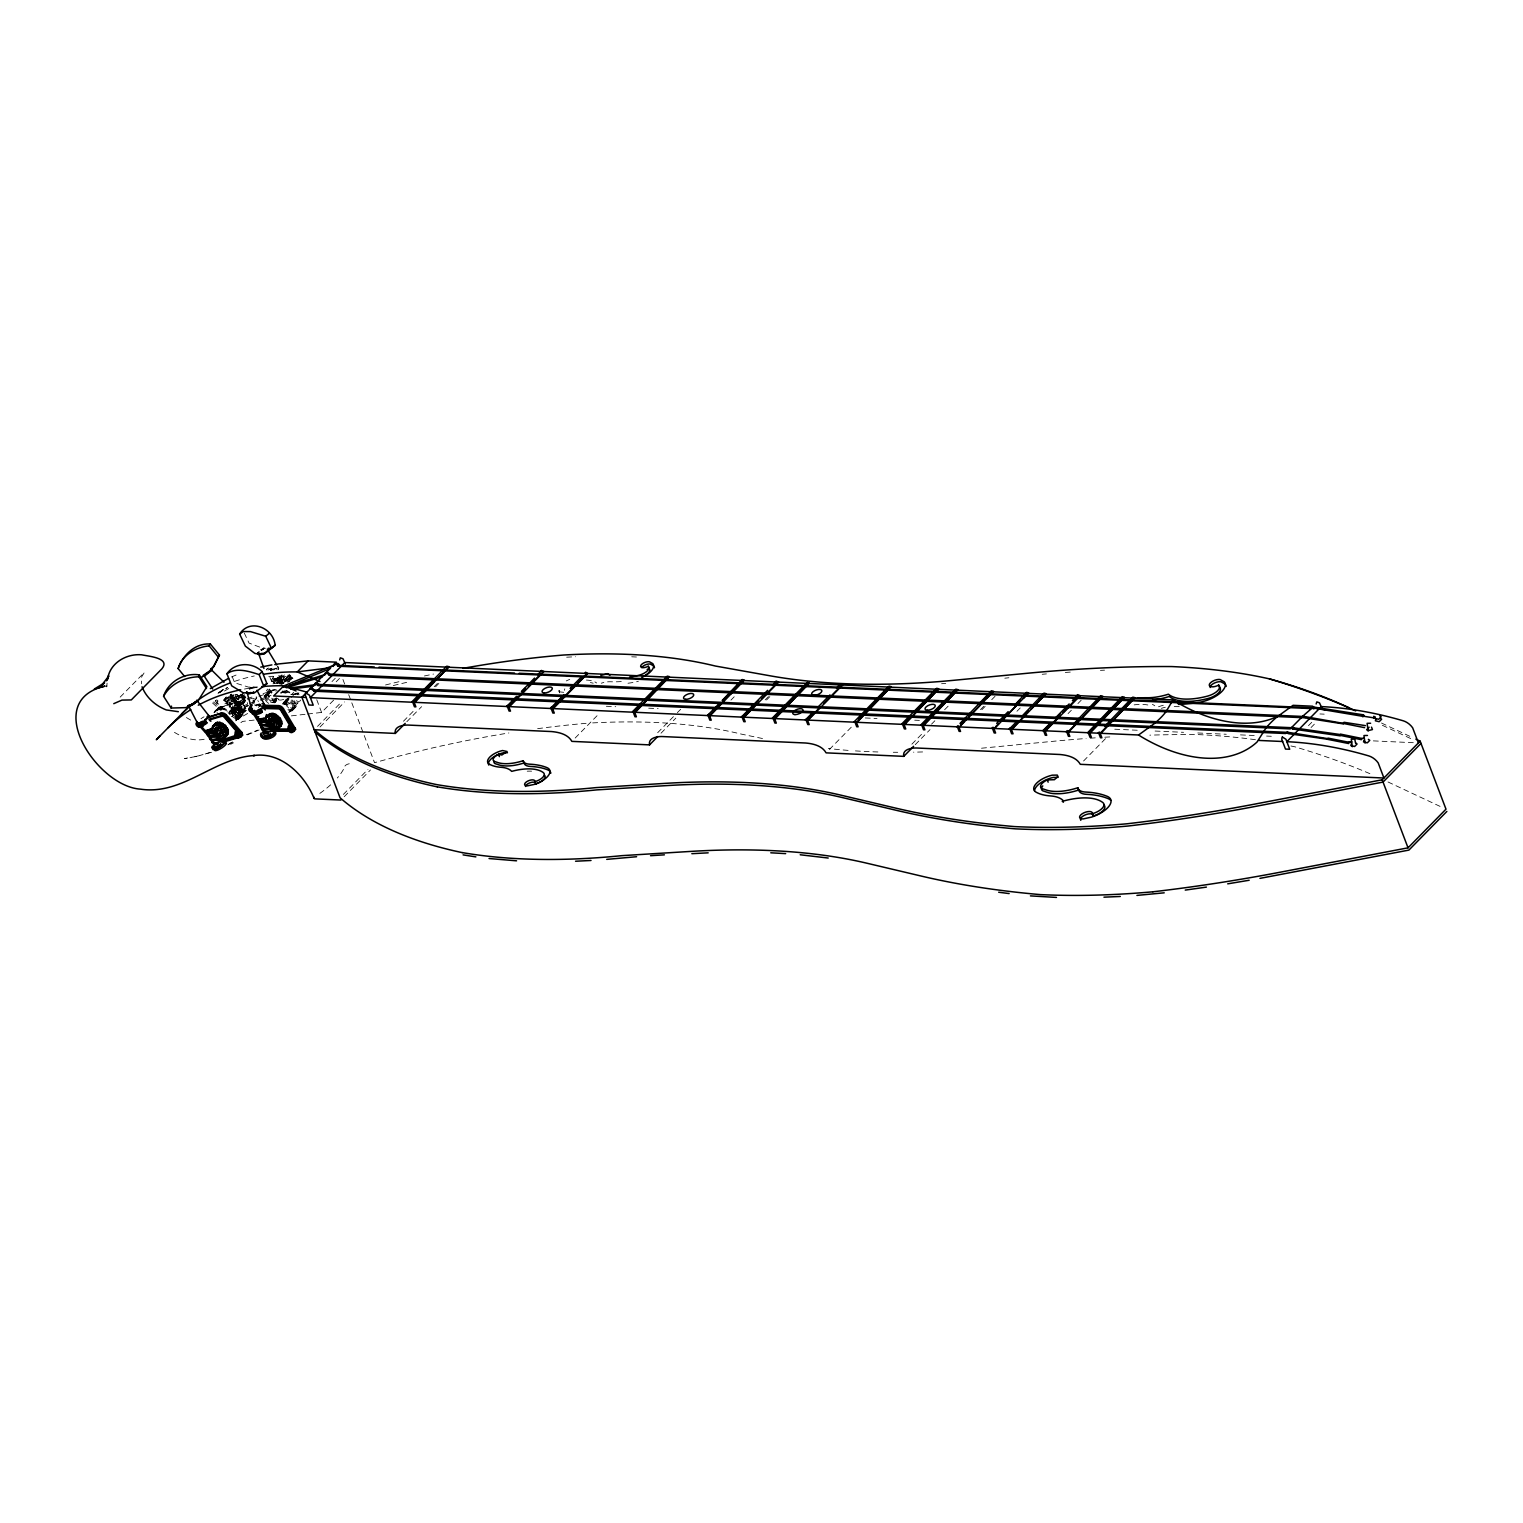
<?xml version="1.0" encoding="UTF-8"?>
<svg xmlns="http://www.w3.org/2000/svg" width="1523" height="1523" viewBox="0 0 1523 1523"><rect width="100%" height="100%" fill="white"/><g stroke="black" fill="none" stroke-linecap="round" stroke-linejoin="round"><path stroke-width="0.75" stroke-dasharray="5 3.75" d="M232.257 714.249L238.825 709.585L238.711 702.788L234.504 701.113L227.041 701.856L223.653 700.123L228.545 696.792L226.489 700.123L227.06 704.273L237.226 704.445L241.757 706.653L237.74 709.09L231.839 710.099L233.99 697.344L230.83 694.945M227.06 704.273L231.268 694.031L229.116 706.767L232.505 708.5L239.949 707.681M238.026 701.951L238.464 705.168L234.77 712.688L236.655 704.388L235.303 698.619C231.667 697.781 226.146 696.792 223.653 700.123L233.552 698.276M235.303 698.619L235.741 701.836L231.839 710.099L233.152 711.374L235.875 710.708L234.123 712.574L236.446 715.734L245.47 708.442L240.748 710.746L232.981 717.942L231.858 716.552L243.471 706.805L235.303 714.344L237.512 715.258L245.203 710.689M278.576 680.4C277.852 680.629 288.913 666.008 278.804 681.809L280.194 683.008L282.764 679.696M278.671 679.106L281.298 675.698L282.402 676.326M279.661 680.591L281.888 678.325L280.898 676.821M106.838 685.636L106.743 686.873L107.238 681.086M277.129 683.503L279.337 679.867L278.043 675.869M236.712 700.675L232.505 710.936M239.435 704.007L236.236 711.793L237.398 713.259L245.984 708.157M236.236 711.793L241.338 707.376L240.748 705.282M235.627 704.159L240.634 705.225L245.641 700.237C244.099 701.627 242.899 703.017 239.339 702.522L238.235 701.075L235.627 704.159L234.199 703.245L235.856 699.438L232.181 701.551L230.011 697.972L232.943 694.735L230.011 697.972M234.199 703.245L236.56 700.047M268.448 692.223L269.552 693.631L268.448 692.223L274.959 689.519M279.337 679.867L280.137 676.174L278.976 675.736M281.431 678.896L279.585 683.465M274.102 683.275L279.299 677.526L271.284 680.324L272.484 678.477L278.995 678.953L281.051 683.484L281.869 679.81L278.671 675.926M271.037 668.369L270.58 670.634A5.064 1.923 -25.5 0 0 274.806 668.102M273.017 683.941L276.044 679.03M224.338 700.942L227.498 697.401M229.783 707.605L233.99 697.344L230.715 699.438M286.343 699.133L283.564 703.531L293.73 692.242M225.023 698.524L226.318 696.963L223.653 700.123M292.987 678.287L291.483 677.925L289.256 680.21L288.266 678.059L285.315 676.402L283.754 677.126C282.802 675.546 279.432 676.479 280.518 678.116M288.589 679.544L290.836 677.278L290.493 675.774L287.009 678.325M230.278 695.173L226.375 703.436L236.274 701.589M239.873 696.83L237.931 699.362L235.132 695.897L235.798 694.488L239.568 695.802L239.834 699.324L238.426 698.296L239.873 696.83L241.262 697.858L239.834 699.324M236.046 697.991L237.988 695.459L236.579 694.431L235.132 695.897M237.931 699.362L238.426 698.296M241.262 697.858L241.015 694.336L239.568 695.802M245.146 707.376C241.91 701.856 242.138 702.389 244.689 697.572L245.717 697.61L242.519 700.58M241.148 704.94C240.92 704.292 244.67 701.76 240.348 703.626M283.335 692.794L284.515 690.738M270.58 670.234A5.064 1.923 -25.5 0 1 277.11 669.777L278.728 668.883A7.291 2.76 -25.5 0 0 278.385 667.797L277.662 666.293A7.291 2.76 -25.5 0 1 278.005 667.379M279.718 678.439L276.348 682.78M280.023 684.379L281.45 682.057M213.943 712.688L215.79 710.175L218.436 709.756A5.616 3.598 44.5 0 0 215.447 711.831L216.533 709.413L219.179 709.014M235.037 707.986L232.391 708.404L230.544 711.584M264.031 696.944L265.154 695.192L267.801 694.793M274.635 702.922L276.482 700.409L276.215 697.896M282.44 704.102L284.306 701.589L286.952 701.189M287.276 698.562L286.172 700.98M234.561 712.631L235.875 710.708M289.751 675.355L286.229 677.887M280.632 677.069L281.051 677.982L273.626 676.631L272.484 678.477M258.758 704.502L257.958 705.682L260.795 705.13M253.618 701.76L256.416 698.524M224.966 701.38L231.763 699.476L233.99 697.191L235.094 699.857M281.089 692.737L283.031 690.719M120.203 697.096L144.342 672.519L141.715 676.745L141.411 683.77M216.571 699.857L215.105 701.341A2.703 1.732 44.5 0 0 215.657 700.599M218.779 710.137L233.171 695.497M231.686 700.847L234.504 697.934M236.541 696.925L237.988 695.459M232.867 702.141L235.856 699.438M239.073 696.868L242.709 693.479M239.853 695.078L241.395 695.554L243.623 693.289M240.482 697.896L241.929 696.43M242.462 699.857L243.433 699.19L241.586 697.382L243.813 695.116M236.008 703.359L238.235 701.075M241.586 697.382L244.594 694.697M241.967 698.162L244.194 695.897M228.983 712.06L240.063 700.77M243.071 698.429L245.298 696.163M237.112 704.806L239.339 702.522M238.464 704.102L240.71 701.836M239.187 704.121L241.434 701.856M230.849 713.297L240.786 702.884M240.615 703.835L244.537 699.761M241.148 703.531L245.831 699L244.689 697.572M239.93 705.206L242.157 702.922M242.157 704.388L245.165 701.303M242.671 704.102L244.917 701.836M253.008 702.788L253.065 700.694M235.76 720.893L245.26 711.222M279.737 677.069L281.964 674.803M279.052 677.982L281.298 675.698M279.718 679.905L281.945 677.621M282.231 677.183L284.458 674.898M278.804 681.809L281.888 678.325M279.927 682.228L282.155 679.943L281.032 679.544M265.345 697.42L273.264 689.367M280.194 683.008L282.155 679.943M285.81 678.477L286.952 679.791L285.524 681.257L284.363 679.943L287.066 677.602L290.703 680.058M284.363 679.943L287.066 677.602M258.301 707.434L261.023 704.673A5.064 2.208 -21.6 0 0 256.264 705.968M281.127 684.684L283.906 683.142M284.573 681.923L286.952 679.791M285.62 679.068L286.781 680.4L291.121 676.421M290.132 679.924L292.359 677.659M288.323 682.171L289.751 680.705M272.693 702.465L275.853 699.228M284.858 703.95L292.778 695.897M288.608 712.478L299.688 701.189M331.976 681.6L335.25 678.268M336.202 681.79L339.496 678.458M307.627 714.02L321.581 712.44L333.651 700.142M317.507 726.414L340.486 703.017M320.02 727.004L344.636 701.932M434.169 686.74L437.444 683.389M435.578 686.797L438.852 683.446M403.462 721.236L414.941 709.547M406.831 721.712L421.604 706.672M343.36 794.435L367.976 769.362M344.217 796.7L370.47 769.972M575.161 738.046L598.139 714.63M657.669 732.715L675.717 714.325M677.354 712.65L680.648 709.318M661.039 733.191L675.812 718.133M730.945 700.123L734.219 696.773M765.136 699.914L768.43 696.582M766.564 699.99L769.838 696.639M829.369 749.506L852.347 726.109M944.603 709.756L949.533 704.749M911.877 744.176L923.357 732.487M931.562 724.129L934.855 720.779M915.247 744.652L930.02 729.612M980.488 709.642L983.763 706.291M981.897 709.699L985.172 706.367M991.74 699.666L995.033 696.335M1016.945 711.279L1020.239 707.948M1068.061 713.583L1071.354 710.251M1077.922 703.569L1081.197 700.218M1083.576 760.986L1106.555 737.57M1308.466 725.671L1311.741 722.321M1311.056 727.518L1314.349 724.187M241.338 707.376L238.825 709.585M219.769 692.698L223.557 689.443M239.834 714.001L236.179 718.323L245.26 711.565M241.738 712.383C253.046 703.302 231.401 713.659 236.179 718.323M218.798 693.003L223.158 689.253M294.358 694.279L298.927 692.927M242.043 702.408L245.146 699.914L244.594 701.494L241.89 702.236M237.74 709.09L241.719 706.482L244.042 709.642L236.446 715.734M284.097 692.927L286.419 690.757L283.64 692.546M226.451 688.149L227.536 687.387M286.781 680.4L287.733 679.753L289.256 681.523M245.07 710.099L235.056 716.933M232.105 742.196L227.803 744.918L232.676 741.968M218.779 692.375L224.662 688.872M217.979 693.27L227.631 687.52M224.471 691.042L231.553 686.835M232.124 713.297L236.198 710.879L237.321 712.269L248.782 705.454M231.858 716.552L236.37 713.868M234.885 717.219L246.536 710.289M228.355 744.48L231.229 742.805M230.544 744.366L233.533 742.786M247.316 734.847L259.062 729.993M231.477 676.993L238.045 674.213M246.288 734.752L257.654 730.126M247.392 704.292L230.201 710.86L230.201 712.06L247.83 705.454M249.544 703.474L258.129 700.199M260.281 699.381L271.037 695.269M249.981 704.635L258.567 701.341M260.719 700.523L269.324 697.229M282.212 692.318L286.514 690.661M205.167 753.98L210.155 752.419M211.564 752.267L200.084 755.389M282.421 680.724L281.812 681.752L283.354 682.418M244.879 699.247L219.655 707.567L245.317 700.409M247.145 698.562L253.96 696.449M263.06 693.65L276.71 689.443M247.583 699.704L256.683 696.906M258.948 696.201L277.148 690.604M194.925 756.626L201.455 755.237M267.382 692.927L270.028 692.527M264.412 695.954L267.058 695.554M217.275 708.652L219.921 708.252M215.048 710.917L217.218 710.422M231.648 709.147L234.295 708.747M273.207 702.674L275.377 702.16M285.791 700.085L288.437 699.666A5.616 3.598 44.5 0 0 286.038 704.863A5.616 3.598 44.5 0 0 293.197 708.88A5.616 3.598 44.5 0 0 293.12 702.293L291.121 700.656M283.564 702.35L286.21 701.951M240.387 717.638L237.645 718.133M235.97 720.417L239.263 718.152L238.921 715.277M294.529 708.557L291.769 709.052M289.37 712.098L292.663 709.832L292.302 706.958M274.349 683.484L282.117 683.18L271.779 681.219L269.495 676.555M196.277 756.474L184.511 758.549L190.984 757.559M227.689 704.711L238.711 702.788M230.411 708.043L241.434 706.101M231.763 699.476L235.97 699.457M238.997 704.921L229.116 706.767L233 698.505L232.581 695.288M284.02 704.407L300.278 702.56M254.151 720.074L242.538 721.407A206.538 132.729 44.5 0 1 239.796 723.463M291.35 715.867L305.304 714.287M1004.818 678.192L1008.892 677.754M563.681 692.318L560.083 691.918A13.84 6.168 -20.8 0 1 558.427 688.929M981.516 748.212L1050.242 741.587A1045.235 466.381 -20.8 0 1 1086.089 738.503M268.79 676.574L272.864 676.288M290.798 694.526L296.795 693.784A4.759 3.065 44.5 0 1 296.357 692.451M272.617 699.076L277.338 698.733M273.378 701.894L276.12 701.399L276.958 697.134M292.53 708.29L295.272 707.795L296.376 706.044L294.605 700.77M291.026 709.813L293.787 709.318L295.633 706.805L295.291 703.931M290.284 710.575L293.044 710.061L293.806 705.435M239.13 716.61L241.871 716.115L242.976 714.363C243.413 709.775 238.369 705.035 233.876 706.881L232.791 709.299M238.388 717.371L241.129 716.876L241.89 712.25M236.903 718.894L239.644 718.399L241.491 715.886L241.148 713.011M236.141 719.637L238.902 719.142L239.663 714.515M254.379 704.978L261.042 705.149M1319.946 713.963L1324.191 714.154M606.344 706.272L615.749 706.71M648.703 708.195L658.126 708.614M865.254 717.961L877.02 718.494M914.695 720.189L919.397 720.398M1114.76 729.212L1138.481 730.298M1155.081 731.04L1183.561 732.316M1197.782 732.963L1226.262 734.257M1240.484 734.886L1257.084 735.647M1266.584 736.066L1271.324 736.275M1373.327 740.882L1413.649 742.71M279.299 677.526A5.064 1.923 -25.5 0 1 272.807 680.553C270.409 682.114 281.317 677.963 282.783 681.6L277.719 679.144L271.341 680.305A5.064 1.923 -25.5 0 1 273.626 676.631M762.509 738.522L741.168 734.067A525.587 234.504 -20.8 0 0 589.42 723.082M231.515 695.764L233.247 696.125M287.695 700.428L285.048 700.827L283.944 703.264M235.779 707.243L233.133 707.643L232.048 710.061M233.552 709.509L230.906 709.908L229.802 712.326M220.664 707.491L218.017 707.89L216.19 711.07A5.616 3.598 44.5 0 1 221.635 709.794L221.863 709.985M232.81 710.27L230.163 710.67L229.059 713.088M233.152 711.374L234.58 711.279M231.782 697.781L233.952 699.381M234.504 701.113L236.674 702.712M237.226 704.445L239.397 706.044M273.531 681.885L271.722 681.219L273.683 682.133M278.995 678.953L280.403 679.563M237.855 701.894L236.427 700.98M1381.494 723.025L1411.554 737.113M1382.37 725.291L1412.411 739.378M1388.024 781.984L1441.691 807.152M280.727 682.59L282.269 683.656M237.493 696.525L239.378 697.896M291.864 699.895L293.863 701.532A5.616 3.598 44.5 0 1 293.939 708.119A5.616 3.598 44.5 0 1 286.781 704.102A5.616 3.598 44.5 0 1 289.18 698.924L286.533 699.324L284.687 702.503M269.742 696.544L269.495 696.335A5.616 3.598 44.5 0 0 264.05 697.61M225.347 710.118L223.12 708.29A5.616 3.598 44.5 0 0 217.675 709.566L218.76 707.129L221.406 706.71L226.108 709.356L227.612 712.117M222.605 709.242L222.377 709.033A5.616 3.598 44.5 0 0 217.941 708.709A5.616 3.598 44.5 0 0 217.18 712.612M242.671 694.793L245.85 697.648M241.148 694.202L246.193 698.733M223.919 709.775L216.019 702.674A4.093 2.627 44.5 0 0 217.047 700.847M213.525 702.008L221.92 709.528M212.554 702.998L220.949 710.518M241.395 695.554L242.366 696.963M286.019 680.457L287.542 682.228M244.365 706.539L245.508 707.928M243.985 707.491L245.127 708.88M235.246 713.107L236.389 714.496M289.313 674.251L293.273 679.886M288.285 674.86L290.988 678.991M287.771 675.165L290.322 678.801M269.4 689.005L271.836 692.47M268.848 689.253L271.551 693.098M267.267 689.062L269.799 692.66M266.297 690.052L270.085 695.459M232.943 697.153L232.238 695.687M230.506 694.945L231.229 696.049M277.719 667.912L278.442 669.435M289.579 692.832L288.856 691.328L287.523 691.67A5.064 1.923 -25.5 0 0 287.143 690.757L288.247 693.193A5.064 1.923 -25.5 0 0 284.097 692.527M276.386 668.273L277.11 669.777M277.814 698.257L278.538 699.78M244.27 633.035L249.068 643.106L261.651 647.827A68.859 26.081 -25.5 0 1 264.431 647.884M282.345 680.705L283.602 683.427M232.277 676.764L234.675 682.818L248.535 687.12A67.697 29.47 -21.6 0 1 256.759 687.159M558.77 690.623L559.626 692.889A13.84 6.168 -20.8 0 1 559.95 689.215M342.942 679.486L344.655 684.036M348.691 694.659L374.544 762.68A627.514 280.004 -20.8 0 1 508.872 732.963M316.765 699.742L321.581 712.44M294.548 704.692L294.891 707.567M293.063 706.196L292.302 710.822L289.541 711.317A5.616 3.598 44.5 0 0 290.874 704.578L288.647 702.731A5.616 3.598 44.5 0 0 283.202 704.007L283.183 703.34M240.406 713.773L240.748 716.648M275.473 698.657L275.739 701.17M274.997 701.932L274.654 699.057A5.616 3.598 44.5 0 1 273.873 702.941M274.254 702.693L273.912 699.799A5.616 3.598 44.5 0 1 274.14 702.103M266.297 695.345L268.124 692.165L270.77 691.747A5.635 3.617 44.5 0 0 269.438 698.524A5.635 3.617 44.5 0 0 277.129 699.095M265.554 696.106L266.639 693.688L269.285 693.289A5.616 3.598 44.5 0 0 266.525 697.648A5.616 3.598 44.5 0 0 272.636 702.655M268.695 703.379A5.616 3.598 44.5 0 1 264.793 696.868L265.897 694.431L268.543 694.031A5.616 3.598 44.5 0 0 265.497 697.21A5.616 3.598 44.5 0 0 269.438 702.617M245.489 710.289A4.417 2.837 44.5 0 1 240.387 707.015A4.417 2.837 44.5 0 1 241.681 702.941A4.417 2.837 44.5 0 1 246.802 706.215M256.778 697.344A3.484 2.246 44.5 0 1 254.646 699.038A3.484 2.246 44.5 0 1 251.314 696.468M200.998 718.704A6.93 1.79 -32.6 0 1 204.044 716.819M300.621 700.066A4.417 2.837 44.5 0 1 296.09 700.618M293.406 695.421A4.417 2.837 44.5 0 1 297.937 694.85M249.372 688.567A5.064 2.208 -21.6 0 1 255.731 687.711M249.62 689.177A5.064 2.208 -21.6 0 1 254.379 687.882M255.502 705.416A6.93 3.008 -21.6 0 1 258.834 704.083M249.22 688.453A5.426 2.361 -21.6 0 1 256.054 687.52M249.467 689.062A5.426 2.361 -21.6 0 1 254.569 687.673M259.291 706.501A5.064 2.208 -21.6 0 1 261.613 706.177M242.614 695.611A5.197 3.351 44.5 0 1 240.463 700.275A5.197 3.351 44.5 0 1 234.561 695.345M243.109 695.116A5.197 3.351 44.5 0 1 240.958 699.78A5.197 3.351 44.5 0 1 235.056 694.85M235.856 694.602A4.417 2.837 44.5 0 1 240.215 700.256A4.417 2.837 44.5 0 1 234.713 700.371A4.417 2.837 44.5 0 1 234.104 694.64M217.656 700.085A5.007 3.217 44.5 0 1 217.237 702.865L230.087 714.515A5.616 3.598 44.5 0 1 230.83 710.727A5.616 3.598 44.5 0 1 235.246 711.051L237.493 712.897A5.616 3.598 44.5 0 1 238.787 718.494A5.616 3.598 44.5 0 1 233.704 718.856M247.678 703.893A4.759 3.065 44.5 0 1 247.24 702.56M252.97 700.028A2.703 1.732 44.5 0 1 254.684 702.103M285.239 681.752A5.197 3.351 44.5 0 1 285.62 676.022A5.197 3.351 44.5 0 1 292.054 679.639M284.763 682.247A5.197 3.351 44.5 0 1 285.125 676.517A5.197 3.351 44.5 0 1 291.559 680.115M282.155 682.761A4.417 2.837 44.5 0 1 283.468 679.391A4.417 2.837 44.5 0 1 287.999 681.39M259.995 705.339A4.417 2.837 44.5 0 1 259.805 703.531M266.43 669.987A5.064 1.923 -25.5 0 1 267.287 668.635M276.196 668.007A6.93 2.627 -25.5 0 1 273.645 669.949M260.871 649.845A5.064 1.923 -25.5 0 1 265.497 648.246M263.536 649.35A5.064 1.923 -25.5 0 0 261.156 650.454A5.426 2.056 -25.5 0 1 263.574 649.179M260.738 649.769A5.426 2.056 -25.5 0 1 263.289 648.57M281.013 693.212A6.93 2.627 -25.5 0 1 287.352 691.004M283.697 699.4A6.93 2.627 -25.5 0 1 278.024 698.524M284.991 693.212A6.93 2.627 -25.5 0 1 290.151 692.851M280.575 692.946A7.291 2.76 -25.5 0 1 283.259 691.651M267.991 670.139A5.064 1.923 -25.5 0 1 269.857 668.73M266.468 669.606A7.291 2.76 -25.5 0 1 268.714 668.026M269.438 669.53A7.291 2.76 -25.5 0 1 272.103 668.235M298.146 694.793A3.846 2.475 44.5 0 1 297.137 692.66M299.06 694.526A2.703 1.732 44.5 0 1 298.261 693.422M214.705 712.593A5.616 3.598 44.5 0 1 217.694 710.518M232.219 716.267A5.616 3.598 44.5 0 0 238.883 718.418A5.616 3.598 44.5 0 0 238.235 712.136L235.989 710.308A5.616 3.598 44.5 0 0 231.572 709.985A5.616 3.598 44.5 0 0 230.792 713.887M288.589 709.014A5.616 3.598 44.5 0 0 293.672 708.671A5.616 3.598 44.5 0 0 292.378 703.055L290.132 701.227A5.616 3.598 44.5 0 0 285.696 700.904A5.616 3.598 44.5 0 0 284.934 704.806M287.847 709.775A5.616 3.598 44.5 0 0 292.93 709.413A5.616 3.598 44.5 0 0 291.635 703.816L289.389 701.97A5.616 3.598 44.5 0 0 284.953 701.665A5.616 3.598 44.5 0 0 284.192 705.568M276.139 697.534A5.616 3.598 44.5 0 1 272.579 701.779A5.616 3.598 44.5 0 1 266.963 695.307A5.616 3.598 44.5 0 1 272.484 693.308M275.396 698.296A5.616 3.598 44.5 0 1 274.616 702.198M264.793 696.868A5.616 3.598 44.5 0 1 270.237 695.592M271.741 698.181A5.616 3.598 44.5 0 1 273.398 702.865M349.262 763.765A3.769 1.675 -20.8 0 0 344.636 767.116A79.006 35.257 -20.8 0 1 337.325 777.986M330.605 784.84A79.006 35.257 -20.8 0 1 316.879 795.406M234.675 681.352A314.214 201.931 44.5 0 1 254.303 675.965M244.422 689.043A314.214 201.931 44.5 0 1 257.749 687.044M204.177 739.245A44.072 28.328 44.5 0 1 172.461 731.078M190.68 720.074A44.072 28.328 44.5 0 1 186.034 717.257M247.621 713.468A206.538 132.729 44.5 0 1 235.113 719.865M1042.208 674.27A1045.235 466.381 -20.8 0 1 1046.434 673.908M1065.3 672.443A1045.235 466.381 -20.8 0 1 1071.545 672.005M1100.444 670.348A1045.235 466.381 -20.8 0 1 1104.537 670.158M945.764 683.37A611.237 272.731 -20.8 0 1 941.576 683.732M566.67 657.194A525.587 234.504 -20.8 0 1 575.504 656.775M631.721 656.794A525.587 234.504 -20.8 0 1 636.443 657.022M385.528 684.969A627.514 280.004 -20.8 0 1 399.293 681.638M424.422 675.965A627.514 280.004 -20.8 0 1 433.522 674.061M393.277 685.54A627.514 280.004 -20.8 0 1 409.306 681.771M1134.159 704.863A39.141 17.476 -20.8 0 1 1150.303 705.549M1161.364 708.347A19.19 8.567 -20.8 0 1 1165.323 707.262M1179.24 706.634A90.219 40.264 -20.8 0 1 1172.653 706.558M527.225 771.19A38.665 17.248 -20.8 0 1 531.603 771.171M627.99 683.237A72.857 32.516 -20.8 0 0 633.987 682.323A17.514 7.805 -20.8 0 0 638.384 681.257M564.481 690.338A8.262 3.693 -20.8 0 1 564.824 688.834M590.391 682.609A31.621 14.107 -20.8 0 1 593.189 683.199M1152.378 704.368A39.141 17.476 -20.8 0 1 1154.777 705.796M566.27 680.933A13.84 6.168 -20.8 0 1 569.754 679.41M621.289 681.562A72.857 32.516 -20.8 0 1 610.38 681.752A15.497 6.911 -20.8 0 0 601.261 683.199M1158.527 706.767A19.19 8.567 -20.8 0 1 1166.409 704.635M586.393 680.058A31.621 14.107 -20.8 0 1 596.635 682.989M537.638 728.679A627.514 280.004 -20.8 0 1 589.439 723.044M1255.447 739.721A643.753 287.238 -20.8 0 0 1197.535 734.581A1045.235 466.381 -20.8 0 0 1149.827 735.152M1290.933 745.965A643.753 287.238 -20.8 0 1 1295.178 746.898A1360.306 606.973 -20.8 0 1 1373.061 775.036M1090.278 738.198A1045.235 466.381 -20.8 0 1 1096.522 737.76M1104.822 737.227A1045.235 466.381 -20.8 0 1 1113.085 736.751M922.614 751.943A611.237 272.731 -20.8 0 1 913.495 752.172M897.732 752.286A611.237 272.731 -20.8 0 1 893.278 752.267M877.895 751.962A611.237 272.731 -20.8 0 1 852.29 750.687M848.102 750.382A611.237 272.731 -20.8 0 1 828.322 748.497M240.463 709.87L238.235 708.024A5.616 3.598 44.5 0 0 232.81 710.803A5.616 3.598 44.5 0 0 239.873 716.591A5.616 3.598 44.5 0 0 240.463 709.87M239.72 710.613L237.493 708.785A5.616 3.598 44.5 0 0 232.067 711.546A5.616 3.598 44.5 0 0 239.13 717.352A5.616 3.598 44.5 0 0 239.72 710.613M238.978 711.374L236.731 709.547A5.616 3.598 44.5 0 0 231.306 712.307A5.616 3.598 44.5 0 0 238.388 718.114A5.616 3.598 44.5 0 0 238.978 711.374"/><path stroke-width="1.5" d="M197.038 722.778L197.038 721.483M584.908 673.375L585.594 672.233L587.745 673.49L553.268 708.595L551.136 707.338L550.45 708.462L563.567 695.097M956.711 726.795L957.967 725.69L959.547 726.928L993.586 691.271L991.435 690.776L960.004 723.463M991.778 728.375L993.015 727.271L994.595 728.508L1028.634 692.851L1026.502 692.356L1014.756 704.978M1066.005 731.725L1067.242 730.621L1068.822 731.859L1102.861 696.201L1100.729 695.706L1074.21 723.368M1087.574 732.696L1088.831 731.592L1090.411 732.83L1124.45 697.172L1122.299 696.677L1089.231 731.04M1098.045 733.172L1099.282 732.068L1100.882 733.305L1134.902 697.648L1132.769 697.153L1104.613 726.49M209.584 735.761L210.041 739.416C212.896 743.053 223.595 735.171 220.721 741.32L216.228 742.843L211.735 742.063M221.197 727.194L222.834 723.406L219.521 726.204L217.618 724.472L217.066 725.538L214.914 724.491L214.457 726.204L212.934 725.69L212.382 730.716L219.274 737.989L222.796 738.446L225.023 736.161C226.718 734.905 228.336 734.048 228.317 730.64L227.098 727.708L223.31 729.25L226.108 726.319L224.89 725.062L221.197 727.194L223.538 723.958M222.796 738.446C225.518 737.17 224.662 735.856 228.317 730.64M212.478 726.757L212.344 727.594A5.064 1.295 -32.6 0 0 213.258 726.338M206.766 731.345L207.223 735.019L209.089 735.761L216.856 734.657M207.318 732.239L207.775 735.895L209.66 736.656L217.427 735.533M209.013 734.886L209.47 738.541C211.887 741.777 221.311 735.78 220.169 739.055M211.278 738.408L212.306 742.957L218.017 743.51L213.677 745.109L213.544 741.929M211.507 741.415L211.849 739.283M265.783 718.171C267.667 713.316 271.17 714.173 272.941 713.373L275.891 714.42L273.721 717.733L275.815 718.075L276.634 720.227L279.794 717.79L280.746 719.199L277.719 721.864L279.737 726.452L278.347 726.49L278.69 728.565L277.167 727.956L276.596 729.631L270.847 728.127L266.258 722.968L265.783 718.171L270.352 713.526M268.524 714.858L269.019 716.762L269.971 715.448L273.721 717.733M258.834 718.589L259.519 723.749L261.48 725.081L269.209 725.138M258.72 721.788L259.196 719.484M260.262 722.207L260.966 727.385C263.612 732.011 270.847 726.319 272.312 729.669L269.476 731.954L262.032 730.107M260.166 725.424L260.623 723.12M261.594 729.06L262.07 726.757M263.136 729.479L263.27 733.229L268.276 732.906L264.355 732.335L261.233 728.146M163.589 696.278C168.215 681.79 184.378 672.481 199.342 674.898L206.881 686.664L198.066 700.866A68.859 17.724 -32.6 0 1 185.768 707.643L171.128 708.043L163.589 696.278C170.424 683.694 185.025 677.05 198.942 676.783L206.462 688.548M171.128 708.043L171.528 706.139M198.942 676.783L199.342 674.898M107.809 677.925C110.646 662.486 126.828 653.462 141.734 654.814C148.397 656.299 170.9 657.936 161.895 668.787L131.302 699.933L121.935 700.104L113.768 703.664M107.695 679.296L108.609 675.736L106.477 680.838L108.609 676.231L101.07 685.959L104.592 682.761L94.369 688.986L105.087 686.111C40.721 700.827 96.958 786.344 140.287 789.123C182.836 795.634 213.829 757.883 254.627 755.484L253.332 755.617C280.746 751.315 304.429 774.617 314.062 798.28M1351.263 742.919L1351.567 741.91M1351.263 744.138L1350.825 745.585L1354.613 746.498L1357.069 743.986L1355.679 743.015M1363.961 740.502L1363.504 741.929L1367.311 742.843L1369.767 740.33L1368.377 739.359M1375.364 716.933L1374.907 718.361L1378.715 719.275L1381.171 716.781L1379.781 715.81M1375.821 719.351L1375.383 720.798L1379.172 721.712L1381.647 719.199L1380.257 718.228M184.645 676.517L178.153 668.597C181.979 655.099 195.839 647.161 209.146 645.866L210.383 644.02L219.464 655.118L213.848 666.598A68.859 8.814 -39.3 0 0 210.878 668.73M1343.21 723.349L1304.354 716.514L329.52 674.118M1362.514 715.753L1362.933 714.687L1363.904 715.601L1362.799 716.743L1362.99 714.915L1363.751 715.62M214.267 725.633L215.619 725.519M219.521 726.204L222.091 723.101M1280.824 714.649A133.072 85.516 44.5 0 1 1175.908 701.722L1173.034 699.914L1165.99 711.755A76.607 34.172 -20.8 0 1 1154.415 723.539L1138.557 735L1100.177 733.267L1101.89 737.798L1100.482 737.741L1098.749 733.21L1089.707 732.791L1091.42 737.341L1090.011 737.265L1088.298 732.734L1068.118 731.821L1069.831 736.37L1068.423 736.294L1066.709 731.763L1045.006 730.793L1046.739 735.323L1045.311 735.247L1043.598 730.716L1050.166 724.034M1138.557 735L1141.45 736.827A133.072 85.516 44.5 0 0 1257.027 742.044L1265.632 728.565A76.607 34.172 -20.8 0 1 1277.207 716.781L1293.065 705.32L1312.712 706.215M276.025 719.541L278.633 716.476L275.949 715.448M278.081 727.042C278.481 723.863 284.135 725.195 280.841 722.778M280.308 724.758L280.917 726.281L279.394 725.69M219.464 655.118L211.583 670.006A67.697 8.662 -39.3 0 1 200.789 677.925M178.153 668.597C182.855 655.099 195.172 642.839 210.383 644.02M270.466 731.763L271.741 728.146M216.057 730.545L217.028 729.384L220.797 731.307L220.397 734.524L216.628 732.601L216.057 730.545L218.474 727.918M223.31 729.25L226.108 726.319M210.155 670.577L211.354 668.806M210.612 671.148L211.811 669.359L210.479 670.063M239.625 634.044L243.318 631.55L250.4 631.588L265.725 636.252L271.475 648.322L263.898 654.186A67.697 25.644 -25.5 0 1 254.836 653.405L245.374 646.133L239.625 634.044C249.924 618.052 273.378 627.666 275.168 645.314L271.475 648.322M310.064 688.663L311.301 687.387C316.003 690.547 314.138 692.432 310.578 688.11M159.877 736.047L156.317 739.74L186.91 708.595M314.614 684.017L317.298 682.647L319.754 685.312L315.356 683.256M313.662 691.195L1285.64 733.515L1287.182 732.049L1290.076 733.305L1286.516 732.734M317.831 685.617L1290.248 728.889L1302.165 716.8L1305.725 717.39L1302.831 716.134L1301.423 717.58M226.908 673.737C235.075 662.105 252.399 661.915 262.127 671.586L266.925 683.675L254.284 693.003A68.859 29.965 -21.6 0 1 243.052 692.698L231.705 685.845L226.908 673.737C236.37 667.093 249.144 671.396 259.157 674.594L263.955 686.702M199.703 726.147L197.457 725.767L197.685 723.596M198.752 726.433L199.722 725.443M208.746 717.542L221.616 713.031A4.588 2.951 44.5 0 1 226.394 715.01L241.948 732.468L242.747 735.152L240.977 736.865L222.301 742.386L221.368 740.92M259.157 674.594L262.127 671.586M212.706 726.243L215.657 723.12L217.218 723.615L217.142 722.207L219.293 723.273L219.845 722.207L221.749 723.939M214.4 724.796L216.628 722.511M212.268 727.347L214.496 725.062M215.6 724.472L217.827 722.207M216.932 724.472L219.16 722.207M220.645 714.02A4.588 2.951 44.5 0 1 225.442 716L226.394 715.01M216.361 725.538L218.589 723.273M217.066 725.538L219.293 723.273M218.379 724.777L220.607 722.511M218.741 725.881L220.968 723.615M216.628 732.601L218.798 730.279M221.92 727.785L224.89 725.062M220.797 731.307L222.244 729.822M218.36 734.2L221.501 730.697M220.397 734.524L221.825 733.058L220.53 731.859M223.843 729.993L227.098 727.708M225.176 734.067L226.337 733.648L224.719 731.687L226.946 729.403M224.966 732.449L227.86 729.174M250.724 710.689L251.086 711.603L251.695 709.699L249.886 710.67L249.41 709.451L250.857 707.586L252.209 709.528M249.41 709.451L250.381 708.462L249.886 710.67M225.099 734.752L227.327 732.468M223.062 737.17L228.488 732.03M250.248 709.471L250.857 707.586M251.371 709.509L252.342 708.519M226.127 735.571L228.355 733.305M223.976 738.122L227.917 734.391M224.966 737.532L227.194 735.266M333.347 665.399L283.659 685.94L273.645 695.973L306.123 697.439M332.281 666.293L336.355 662.162L308.103 660.887L297.271 671.929A314.214 201.931 44.5 0 0 263.65 674.251M237.112 733.324L236.693 735.19L238.064 733.039L240.101 734.886L238.978 736.961L239.378 735.095L238.407 736.085M236.141 734.314L238.064 733.039M239.949 735.971L236.731 736.58L235.989 735.4L237.664 734.2M237.093 734.029L238.635 733.915M236.731 736.58L238.426 735.381M237.664 734.905L239.358 733.705M240.977 736.865L241.948 732.468M221.616 739.093L222.567 740.559L238.997 736.256M261.613 706.177L277.833 706.615L278.804 705.625A4.588 2.951 44.5 0 1 283.43 708.671L295.748 729.27L294.282 730.735L276.177 730.259M269.343 715.582L271.57 713.297M269.647 716.667L272.941 713.373M271.246 716.762L274.407 713.754M272.008 716.952L274.235 714.687M273.645 716.686L275.891 714.42M270.732 722.511L269.666 721.121L271.113 719.656L272.179 721.045L269.685 723.044L271.113 724.891L273.588 722.873M269.666 721.121L272.503 718.951M264.26 732.296A5.064 2.208 -21.6 0 0 264.545 735.038A5.064 2.208 -21.6 0 0 270.237 733.877L270.827 735.381A5.064 2.208 -21.6 0 0 273.55 732.62A5.064 2.208 -21.6 0 0 271.494 731.135L294.396 731.345L294.301 728.832L282.459 709.642L283.43 708.671M269.685 723.044L271.132 721.578M274.483 718.209L277.319 715.334M271.056 720.417L272.122 721.807L274.597 719.808M276.405 718.742L278.633 716.476M271.113 724.891L272.56 723.406M272.16 724.358L273.226 725.729L274.616 725.024L273.55 723.634L274.978 722.169M276.634 720.227L279.794 717.79M273.55 723.634L276.025 721.635M273.226 725.729L274.654 724.263M277.719 721.864L280.746 719.199M329.787 668.844L301.897 697.267L340.067 797.785A627.514 280.004 -20.8 0 0 462.211 852.613M278.1 722.644L281.431 720.665L281.831 722.111L279.604 724.377M279.204 722.93L281.431 720.665M274.521 729.517L276.767 727.233M278.347 726.49L280.575 724.206M275.91 729.593L278.842 727.347M279.68 725.748L281.926 723.482M277.129 729.365L281.698 724.72M278.176 728.832L281.184 725.748M290.208 730.945L290.55 731.859L291.16 729.955L289.351 730.926L288.875 729.726L290.322 727.842M288.875 729.726L289.846 728.736L289.351 730.926M289.713 729.745L291.445 727.88M291.674 729.803L292.644 728.813L293.139 730.012L292.169 731.002L290.322 729.936M292.283 729.993L291.674 731.897L293.139 730.012M294.301 728.832L295.272 727.861M293.311 731.725L294.282 730.735M414.389 700.58L434.093 680.534M415.798 700.656L433.865 682.266M437.139 678.915L448.619 667.226L541.845 671.434M1415.857 739.131L1420.14 741.149L1382.18 779.795L1254.876 804.087A1008.435 449.97 -20.8 0 1 1127.077 823.772A643.753 287.238 -20.8 0 1 1014.546 826.589A1045.235 466.381 -20.8 0 1 892.935 807.457L840.658 795.101A611.237 272.731 -20.8 0 0 665.132 783.374L595.931 787.619A525.587 234.504 -20.8 0 1 436.416 784.554A627.514 280.004 -20.8 0 1 314.233 729.745L395.333 733.42L405.194 723.387M516.506 696.468L506.664 706.501L507.901 705.396L509.482 706.615L543.958 671.529L541.388 670.463L537.847 674.727M521.437 691.442L534.573 678.078M447.21 667.15L344.826 662.543L310.368 697.629L412.752 702.255L414.465 706.786L415.893 706.862L414.161 702.312L507.368 706.52L517.211 696.487M522.142 691.48L525.416 688.149M507.368 706.52L509.101 711.07L510.51 711.127L508.777 706.596L525.188 689.881M528.481 686.53L541.617 673.166M570.135 688.415L581.634 676.707M508.777 706.596L551.155 708.5L564.291 695.135M570.839 688.434L574.133 685.103M554.201 706.9L573.904 686.835M577.179 683.484L587.021 673.471L667.721 677.107L644.743 700.504M551.155 708.5L552.868 713.031L554.296 713.107L552.563 708.557L633.263 712.212L641.469 703.854M633.263 712.212L634.977 716.743L636.405 716.8L634.672 712.269L669.13 677.164L742.577 680.476L732.734 690.509M395.333 733.42C393.657 726.204 403.69 724.739 408.849 725.1L551.478 731.554C558.979 732.22 567.946 734.295 571.867 741.377L649.559 744.88L657.765 736.523M718.894 703.854L707.414 715.543L708.652 714.439L710.232 715.677L744.271 680.019L742.12 679.525L722.169 700.504M722.892 700.542L729.441 693.86M634.672 712.269L708.119 715.582L709.832 720.112L711.241 720.189L709.528 715.639L722.644 702.274M730.869 693.917L743.986 680.553L776.54 682.018L773.265 685.35M767.63 690.338L741.377 717.086L742.615 715.981L744.195 717.219L778.672 682.114L776.102 681.048L772.561 685.331M709.528 715.639L742.082 717.124L758.492 700.409M742.082 717.124L743.814 721.655L745.223 721.712L743.491 717.181L756.626 703.816M761.557 698.79L774.674 685.426M743.491 717.181L773.17 718.513L807.647 683.427L777.967 682.076M773.17 718.513L774.902 723.044L776.311 723.12L774.579 718.589L809.056 683.484L840.544 684.893L837.25 688.244M811.93 713.278L805.362 719.979L806.6 718.875L808.18 720.093L842.657 685.007L840.087 683.941L836.546 688.206M818.498 706.596L829.978 694.907M774.579 718.589L806.067 719.998L812.635 713.316M806.067 719.998L807.799 724.529L809.208 724.605L807.476 720.074L820.611 706.691M823.886 703.359L837.022 689.976M858.287 718.875L889.47 687.101L841.952 684.969M858.058 720.607L889.242 688.853M807.476 720.074L855.012 722.207L856.726 726.738L858.153 726.814L856.421 722.283L902.625 724.358L910.83 716M914.124 712.65L932.171 694.279M902.625 724.358L904.357 728.889L905.766 728.965L904.034 724.415L938.511 689.329L956.235 690.128L923.414 723.558M904.034 724.415L921.777 725.215L923.509 729.764L924.918 729.822L923.185 725.291L956.006 691.861M649.559 744.88C647.884 737.665 657.898 736.218 663.057 736.58L805.686 743.015C813.187 743.681 822.153 745.775 826.094 752.857L903.767 756.36L913.61 746.327M960.708 723.482L965.639 718.475M980.393 703.436L990.255 693.403M960.48 725.215L963.754 721.883M968.685 716.876L980.165 705.168M986.733 698.486L993.301 691.804L1026.94 693.308M996.689 723.368L1008.188 711.66M1015.46 705.016L1020.372 699.99M995.528 726.814L998.821 723.463M1002.096 720.112L1016.869 705.073M1023.437 698.391L1028.368 693.384L1044.397 694.107L1039.486 699.114M1015.803 722.492L1009.235 729.174L1009.92 728.032L1012.053 729.289L1046.092 693.65L1043.959 693.136L1022.352 715.791M1023.075 715.829L1027.987 710.822M923.185 725.291L957.415 726.833L959.147 731.364L960.556 731.44L958.843 726.89L992.482 728.413L994.195 732.944L995.623 733.02L993.891 728.47L1009.939 729.193L1011.653 733.743L1013.081 733.8L1011.348 729.27L1024.484 715.886M1031.052 709.204L1045.806 694.164L1078.056 695.611L1073.144 700.637M1049.461 723.996L1042.893 730.697L1044.131 729.574L1045.711 730.812L1080.188 695.706L1077.618 694.659L1072.439 700.599M1056.029 717.314L1069.146 703.95M1056.734 717.352L1060.008 714.001M1045.006 730.793L1058.142 717.409M1063.054 712.402L1076.19 699.019M1074.914 723.406L1079.826 718.399M1091.325 706.691L1101.167 696.658L1079.483 695.687M1068.118 731.821L1076.323 723.463M1082.891 716.781L1100.939 698.391M1089.935 731.059L1121.118 699.304M1097.912 724.434L1124.164 697.705L1133.226 698.105M1105.317 726.528L1110.248 721.502M1123.384 708.138L1129.933 701.456M1100.177 733.267L1108.382 724.91M1113.294 719.903L1132.998 699.838M1302.831 716.134L1312.293 707.871C1313.664 710.175 1316.081 707.7 1313.169 706.996L1310.275 708.899M1294.626 728.679L1292.38 728.146C1287.677 728.165 1298.167 729.631 1293.046 727.48L1291.732 727.423M1421.016 743.414L1383.055 782.061L1255.733 806.352A1008.435 449.97 -20.8 0 1 1127.934 826.037A643.753 287.238 -20.8 0 1 1015.422 828.855A1045.235 466.381 -20.8 0 1 893.792 809.722L841.515 797.367A611.237 272.731 -20.8 0 0 666.008 785.64L596.788 789.885A525.587 234.504 -20.8 0 1 437.272 786.839M1152.911 891.793A1008.435 449.97 -20.8 0 0 1280.71 872.108L1408.033 847.835L1445.993 809.17L1420.14 741.149M1446.85 811.435L1408.889 850.101L1259.94 878.371M265.916 715.81L265.973 716.971L268.105 715.81L269 716.8M210.364 670.463L203.187 675.336M210.821 671.015L204.844 675.812M220.759 740.635L212.002 739.95M258.834 716.781L257.292 718.171L260.052 721.445L267.762 721.521M220.054 742.063L221.977 739.969L221.159 739.378M265.725 636.252L269.419 633.225M196.714 724.586L197.819 723.197L198.999 724.624A7.291 1.885 -32.6 0 0 199.494 726.871A7.291 1.885 -32.6 0 0 206.424 723.52L206.29 721.407L205.491 722.035A7.291 1.885 -32.6 0 1 198.561 725.405A7.291 1.885 -32.6 0 1 198.066 723.158M212.744 748.764A7.291 1.885 -32.6 0 0 221.025 746.308L220.873 744.195L220.073 744.842A7.291 1.885 -32.6 0 1 213.144 748.193A7.291 1.885 -32.6 0 1 212.649 745.946L213.582 747.431M275.168 645.314L270.732 648.589A68.859 26.081 -25.5 0 0 268.372 648.208M207.147 716.533L208.632 715.448L196.695 700.199M251.866 712.536A7.291 3.179 -21.6 0 0 261.556 712.802L261.785 710.727L260.947 711.298A7.291 3.179 -21.6 0 1 253.142 712.973A7.291 3.179 -21.6 0 1 251.999 709.471M261.88 734.429A7.291 3.179 -21.6 0 0 263.022 737.932A7.291 3.179 -21.6 0 0 270.827 736.237L271.075 734.181L270.237 734.733A7.291 3.179 -21.6 0 1 262.432 736.409A7.291 3.179 -21.6 0 1 261.29 732.925M210.326 688.624L228.602 678.325M215.657 723.12L215.847 724.948M212.915 728.47L204.729 730.831L207.395 733.115L212.801 732.639M1369.101 727.194L1366.645 729.707L1368.035 730.678L1372.451 729.555L1371.5 727.137M263.993 685.122L266.925 683.675M218.017 743.51L215.714 744.252M205.034 675.603L203.644 675.888M329.882 668.711L289.084 685.578M270.142 727.727C273.436 727.042 261.728 730.259 260.604 726.471M251.086 705.301L252.171 704.921L250.115 706.291L250.21 708.785M266.335 717.885L257.73 719.218L257.292 718.171A5.064 2.208 -21.6 0 1 258.11 716.762M283.525 687.349L324.456 674.746M286.229 687.806L322.609 676.593M207.947 717.086L221.616 713.031M210.916 721.274L209.984 719.789L221.844 716.286A2.17 1.39 44.5 0 1 224.224 717.257L236.008 730.85A4.759 3.065 44.5 0 0 235.97 735.362L236.693 735.19M223.043 741.473L239.834 736.485M238.026 737.246L238.978 736.961M224.719 731.687L224.871 729.993M268.276 732.906L263.022 732.639M260.738 667.112L271.856 664.904M267.401 720.607L262.375 721.141L257.73 719.218A5.064 2.208 -21.6 0 0 264.088 718.342M268.848 724.244L263.803 724.758L259.157 722.835M308.103 660.887L277.548 664.047M212.23 731.763L204.958 731.478A5.064 1.295 -32.6 0 0 210.536 729.117M1249.165 880.256L1227.709 883.835M1206.406 887.109L1185.237 890.098M330.929 667.683L297.271 671.929L320.001 681.543M290.379 687.882L317.812 684.436M290.817 689.024L313.681 686.169M1164.219 892.821L1136.92 895.41M212.839 730.069L207.756 730.279M270.999 730.012L264.202 729.308L262.013 726.433M1363.428 716.438L1312.464 707.871M1373.651 718.037L1373.86 716.21L1373.708 718.266M1327.58 738.598L1288.477 732.392L314.081 689.976M606.725 859.372L636.614 856.726M650.549 855.698L664.39 854.841M691.842 853.68L708.176 852.842M265.783 719.218L260.909 718.761M267.21 722.854L261.328 722.054L259.138 719.161M268.657 726.471L262.775 725.69L260.566 722.797M575.561 861.237L591.019 860.476M1103.947 897.18L1120.3 896.457M1364.246 737.989L1360.686 738.883M1351.567 741.644L1347.988 742.539M216.304 733.591L208.994 733.686L206.747 731.535M218.57 737.113L211.259 737.208L208.994 735.076M199.799 723.139A5.064 1.295 -32.6 0 0 205.605 721.407L206.29 721.407M202.292 725.119A5.064 1.295 -32.6 0 0 206.557 722.873L207.223 722.873M214.381 745.927A5.064 1.295 -32.6 0 0 220.207 744.214L220.873 744.195M220.207 744.214L221.825 745.68M178.343 711.698L166.274 709.927C155.651 705.777 146.189 697.61 142.058 686.797M263.27 705.225L278.804 705.625M249.886 708.576L251.219 708.481M251.086 711.603L251.847 710.708M292.644 728.813L289.351 728.832M289.617 730.126L272.312 729.669L271.208 728.356M291.312 730.983L292.644 730.907M1056.486 897.428L1030.443 895.886M338.639 665.399L374.296 666.96M379.037 667.169L514.507 673.052M519.248 673.261L1310.637 707.719M338.125 666.217L1310.332 708.538M329.101 675.336L1303.897 717.733L1343.362 723.901M543.254 671.491L585.613 673.394M890.898 687.178L937.102 689.253M957.662 690.186L991.892 691.728M1102.576 696.734L1122.756 697.629M1134.635 698.181L1173.034 699.914M325.675 672.747L326.969 672.804C329.653 676.574 331.405 674.784 327.616 672.157L324.913 673.528L325.027 674.841M318.25 684.398L1293.065 727.766L1340.545 734.581L1340.069 735.799L1292.608 728.984M1290.076 733.305L1286.44 732.83M1011.348 729.27L1043.598 730.716M1258.607 740.425L1282.613 741.511M340.943 800.051L314.804 798.871A3.769 1.675 -20.8 0 1 314.214 797.329M280.784 722.054L281.831 722.111M770.771 852.804L785.659 853.622M516.564 860.819L489.054 858.534M800.203 854.765L828.207 858.039M213.544 744.747L215.676 744.214L213.525 742.12M998.688 892.231L1009.14 893.563M1313.321 706.996L1363.542 714.858M1313.016 707.814L1327.809 710.137M1362.78 716.115L1373.004 717.714M1365.446 725.633L1344.009 722.283L1342.943 723.368L1364.646 727.67M1288.02 733.61L1327.333 739.207M1348.75 743.548L1327.066 739.245L1328.132 738.141L1349.835 742.462M463.087 854.879L475.861 856.878M1361.353 739.683L1339.631 735.247L1340.716 734.162L1362.438 738.579M1058.161 777.358L1053.116 777.453A17.134 7.653 -20.8 0 0 1034.574 790.532M507.464 752.743L503.39 752.8A13.84 6.168 -20.8 0 0 488.75 765.06M262.032 703.645L264.221 704.235A6.93 3.008 -21.6 0 1 259.481 710.213A6.93 3.008 -21.6 0 1 251.79 709.204L246.897 691.937A5.064 2.208 -21.6 0 0 248.934 693.422A5.064 2.208 -21.6 0 0 253.694 692.127M261.632 686.626A314.214 201.931 44.5 0 1 283.678 685.75L306.904 692.146M254.151 710.251A5.064 2.208 -21.6 0 0 260.947 710.422L261.785 710.727M259.119 712.916A5.064 2.208 -21.6 0 0 261.537 711.945L262.394 712.25M219.864 725.367L221.311 726.243M283.678 685.75L296.09 690.985M462.897 668.369A627.514 280.004 -20.8 0 1 563.605 655.023A525.587 234.504 -20.8 0 1 715.334 666.027L770.676 675.907A611.237 272.731 -20.8 0 0 953.322 680.343L1024.408 673.547A1045.235 466.381 -20.8 0 1 1171.701 666.56A643.753 287.238 -20.8 0 1 1269.344 678.858A1008.435 449.97 -20.8 0 1 1349.283 707.928L1355.737 710.936M1092.372 813.701A6.758 3.008 -20.8 0 0 1087.441 811.683A6.758 3.008 -20.8 0 0 1079.94 815.947A6.758 3.008 -20.8 0 0 1083.253 818.898L1091.42 817.147A21.684 9.671 -20.8 0 0 1108.915 806.333A21.684 9.671 -20.8 0 0 1107.43 796.434A90.219 40.264 -20.8 0 0 1085.613 792.055A19.19 8.567 -20.8 0 1 1077.827 787.753A39.141 17.476 -20.8 0 1 1047.177 790.285L1041.96 788.571A10.242 4.569 -20.8 0 1 1047.291 779.909L1054.43 779.7L1057.914 776.387L1057.286 775.093L1052.241 775.169A17.134 7.653 -20.8 0 0 1036.554 783.241A17.134 7.653 -20.8 0 0 1035.754 791.979A55.894 24.939 -20.8 0 0 1050.47 795.92A39.084 17.438 -20.8 0 1 1063.549 801.003A47.879 21.36 -20.8 0 1 1103.09 802.773A11.784 5.254 -20.8 0 1 1092.372 813.701L1093.228 815.985A11.784 5.254 -20.8 0 0 1103.966 805.039M534.916 781.642A5.464 2.437 -20.8 0 0 530.956 780.004A5.464 2.437 -20.8 0 0 524.883 783.45A5.464 2.437 -20.8 0 0 527.548 785.83L534.154 784.44A17.514 7.805 -20.8 0 0 548.28 775.683A17.514 7.805 -20.8 0 0 547.081 767.687A72.857 32.516 -20.8 0 0 529.471 764.165A15.497 6.911 -20.8 0 1 523.17 760.7A31.621 14.107 -20.8 0 1 498.421 762.737L494.214 761.348A8.262 3.693 -20.8 0 1 498.516 754.361L501.848 755.008L507.102 751.505L502.514 750.534A13.84 6.168 -20.8 0 0 489.835 757.045A13.84 6.168 -20.8 0 0 489.207 764.089A45.138 20.142 -20.8 0 0 501.086 767.287A31.545 14.088 -20.8 0 1 511.652 771.38A38.665 17.248 -20.8 0 1 543.578 772.827A9.5 4.245 -20.8 0 1 534.916 781.642L535.772 783.907A9.5 4.245 -20.8 0 0 544.434 775.093M266.297 717.124L267.801 717.409L267.077 716.324M1370.605 723.235L1367.102 723.33L1368.13 730.85M1367.464 735.457L1363.961 735.552L1365.008 743.072M265.592 732.925L263.441 730.05M222.663 727.328L223.862 728.603M223.976 682.209L211.583 669.987M225.442 716L240.977 733.458M207.49 733.267L201.855 726.909A4.093 2.627 44.5 0 0 203.301 725.462M199.342 725.843L212.801 740.959M277.567 720.055L278.519 721.464M209.146 645.866L218.227 656.965M235.97 735.362L222.701 739.645L221.749 738.179M273.169 721.274L274.578 723.101M212.687 688.986L203.93 675.679M269.304 714.059L270.028 715.144M238.388 734.695L239.13 735.876M236.96 734.41L237.702 735.59M209.85 720.703L208.918 719.237L221.444 715.524A2.97 1.904 44.5 0 1 224.623 716.838L237.417 731.23A3.846 2.475 44.5 0 0 236.579 735.171M205.605 721.407L206.557 722.873M254.912 712.973L258.206 718.304M257.387 717.866L261.118 723.92L254.969 714.211M252.704 712.821L262.641 728.927M267.306 649.084L276.843 664.904A6.93 2.627 -25.5 0 0 274.768 664.58M257.006 690.3L264.221 704.235M197.59 723.387L188.643 705.987A5.064 1.295 -32.6 0 0 193.116 704.349A5.426 1.39 -32.6 0 0 197.248 700.675A314.214 201.931 44.5 0 1 229.573 683.199M265.23 710.023L264.621 708.519L278.5 708.88A2.17 1.39 44.5 0 1 280.784 710.384L289.656 725.234A4.759 3.065 44.5 0 0 288.323 729.041L272.712 728.927L272.103 727.423M264.221 709.242L263.612 707.738L278.271 708.119A2.97 1.904 44.5 0 1 281.336 710.137L291.102 725.938A3.846 2.475 44.5 0 0 289.027 729.06M260.947 710.422L261.537 711.945M1418.408 742.919L1412.659 727.804A12.888 8.281 44.5 0 0 1403.216 720.798A394.19 253.332 44.5 0 0 1321.317 706.596L1286.859 741.701A394.19 253.332 44.5 0 1 1368.758 755.903A12.888 8.281 44.5 0 1 1378.201 762.909L1383.931 778.025L1080.302 764.318C1076.361 757.236 1067.395 755.161 1059.894 754.494L917.265 748.04C912.106 747.679 902.092 749.145 903.767 756.36M1382.18 779.795L1408.033 847.835M1321.907 708.157L1319.489 702.826L1316.805 701.894L1316.158 703.988M1178.383 704.368A90.219 40.264 -20.8 0 0 1199.972 702.179A21.684 9.671 -20.8 0 0 1219.961 693.251A21.684 9.671 -20.8 0 0 1224.302 681.828L1220.094 679.525A6.758 3.008 -20.8 0 0 1211.527 681.942A6.758 3.008 -20.8 0 0 1210.366 686.492A6.758 3.008 -20.8 0 0 1218.686 685.064L1219.542 687.33A11.784 5.254 -20.8 0 1 1208.805 698.257A47.879 21.36 -20.8 0 1 1169.264 696.468A39.084 17.438 -20.8 0 1 1152.74 699.838M1077.827 787.753L1078.684 790.037A19.19 8.567 -20.8 0 0 1086.47 794.321A90.219 40.264 -20.8 0 1 1108.287 798.699A21.684 9.671 -20.8 0 1 1110.762 800.375M1047.291 779.909L1048.148 782.175M641.868 677.354A17.514 7.805 -20.8 0 0 652.777 663.628L649.388 661.763A5.464 2.437 -20.8 0 0 642.478 663.704A5.464 2.437 -20.8 0 0 641.526 667.398A5.464 2.437 -20.8 0 0 648.246 666.236L649.103 668.502A9.5 4.245 -20.8 0 1 642.706 676.555M523.17 760.7L524.026 762.966A15.497 6.911 -20.8 0 0 530.328 766.431A72.857 32.516 -20.8 0 1 547.937 769.953A17.514 7.805 -20.8 0 1 550.831 773.189M498.516 754.361L499.373 756.626M345.416 664.104L342.999 658.755L340.314 657.822L339.667 659.916M263.936 668.407L258.453 653.215A5.064 1.923 -25.5 0 0 260.357 654.376M1355.546 743.034L1354.766 739.112L1351.282 739.207L1352.31 746.727M310.768 687.92L310.959 689.158M325.56 672.861L325.655 674.175M315.242 683.37L315.356 684.684M334.375 665.304L335.212 663.019L338.239 663.609C340.714 665.17 337.897 668.045 337.097 664.751L334.089 664.161L333.251 666.465M222.301 742.386A5.064 1.295 -32.6 0 1 223.862 742.919A5.064 1.295 -32.6 0 1 221.14 745.68M207.375 717.181A5.064 1.295 -32.6 0 1 204.672 719.941M202.445 721.312A5.064 1.295 -32.6 0 1 200.408 722.188M195.648 701.513A5.064 1.295 -32.6 0 1 188.262 705.396M208.632 715.448A6.93 1.79 -32.6 0 1 203.739 721.141A6.93 1.79 -32.6 0 1 197.267 722.492M196.943 700.847A5.064 1.295 -32.6 0 1 193.116 704.349A5.426 1.39 -32.6 0 1 188.338 706.196M195.896 701.437A5.426 1.39 -32.6 0 1 191.574 704.54A5.426 1.39 -32.6 0 1 187.957 705.606M223.31 741.358A6.93 1.79 -32.6 0 1 224.757 743.148A6.93 1.79 -32.6 0 1 217.675 748.25A6.93 1.79 -32.6 0 1 213.753 748.231M224.243 742.843A6.93 1.79 -32.6 0 1 225.137 745.261A6.93 1.79 -32.6 0 1 216.818 750.42A6.93 1.79 -32.6 0 1 215.923 747.983M200.56 725.462A2.703 1.732 44.5 0 1 197.438 726.376A2.703 1.732 44.5 0 1 196.867 722.606M197.971 722.644A2.703 1.732 44.5 0 1 199.132 723.254M236.75 733.515A2.703 1.732 44.5 0 1 238.692 731.973A2.703 1.732 44.5 0 1 241.281 734.79A2.703 1.732 44.5 0 1 239.339 736.332M268.41 721.921A5.197 3.351 44.5 0 1 273.093 718.837A5.197 3.351 44.5 0 1 276.482 726.052A5.197 3.351 44.5 0 1 269.247 723.73M266.354 714.534A5.064 2.208 -21.6 0 1 265.973 716.971M262.242 707.548A5.064 2.208 -21.6 0 1 257.92 709.889M251.028 692.489A5.064 2.208 -21.6 0 1 247.107 692.394M251.009 692.679A5.426 2.361 -21.6 0 1 246.783 692.565M253.846 692.223A5.426 2.361 -21.6 0 1 248.744 693.612A5.426 2.361 -21.6 0 1 246.555 692.032M272.503 730.126A6.93 3.008 -21.6 0 1 274.73 733.401A6.93 3.008 -21.6 0 1 267.134 737.513A6.93 3.008 -21.6 0 1 262.261 735.685M275.301 732.22A6.93 3.008 -21.6 0 1 270.561 738.198A6.93 3.008 -21.6 0 1 262.87 737.189M277.833 706.615A4.588 2.951 44.5 0 1 282.459 709.642M250.4 708.557A2.703 1.732 44.5 0 1 251.6 706.348M252.875 712.098A2.703 1.732 44.5 0 1 249.677 711.184A2.703 1.732 44.5 0 1 249.22 708.1A2.703 1.732 44.5 0 1 252.418 709.014M289.865 728.832A2.703 1.732 44.5 0 1 291.464 726.661A2.703 1.732 44.5 0 1 294.263 729.707A2.703 1.732 44.5 0 1 291.693 730.812M266.83 651.349A5.064 1.923 -25.5 0 1 262.603 653.881M262.318 653.272A5.064 1.923 -25.5 0 1 258.168 652.625M259.862 653.976A5.426 2.056 -25.5 0 1 257.825 652.739M268.029 649.883A5.426 2.056 -25.5 0 1 267.115 651.33M265.116 652.853A5.426 2.056 -25.5 0 1 259.196 654.547A5.426 2.056 -25.5 0 1 259.024 651.901M181.561 713.963A314.214 201.931 44.5 0 1 189.099 707.015M167.987 727.804A314.214 201.931 44.5 0 1 190.756 709.623M198.276 705.206A314.214 201.931 44.5 0 1 240.71 689.786M1269.344 678.858A1360.306 606.973 -20.8 0 1 1349.283 707.928M437.234 786.858A627.514 280.004 -20.8 0 1 315.09 732.03M1078.684 790.037A39.141 17.476 -20.8 0 1 1048.033 792.569L1042.817 790.837A10.242 4.569 -20.8 0 1 1042.798 785.887M1062.216 801.326A39.084 17.438 -20.8 0 1 1063.416 802.24M1080.797 820.307A6.758 3.008 -20.8 0 1 1086.185 814.519A6.758 3.008 -20.8 0 1 1093.228 815.985M1226.186 686.454A21.684 9.671 -20.8 0 0 1225.158 684.094L1220.951 681.79A6.758 3.008 -20.8 0 0 1213.831 683.332A6.758 3.008 -20.8 0 0 1210.138 687.501M524.026 762.966A31.621 14.107 -20.8 0 1 499.297 765.003L495.07 763.613A8.262 3.693 -20.8 0 1 494.061 761.214M525.473 786.477A5.464 2.437 -20.8 0 1 531.127 782.422A5.464 2.437 -20.8 0 1 535.772 783.907M654.471 667.797A17.514 7.805 -20.8 0 0 653.634 665.894L650.245 664.028A5.464 2.437 -20.8 0 0 641.792 667.55M649.103 668.502A5.464 2.437 -20.8 0 1 647.142 669.378M1136.843 698.219A55.894 24.939 -20.8 0 1 1146.876 697.724A39.084 17.438 -20.8 0 0 1168.408 694.202A47.879 21.36 -20.8 0 0 1207.948 695.992A11.784 5.254 -20.8 0 0 1218.686 685.064M648.246 666.236A9.5 4.245 -20.8 0 1 639.565 675.07A38.665 17.248 -20.8 0 1 629.57 677.088M600.824 675.393A31.545 14.088 -20.8 0 0 607.639 673.623A38.665 17.248 -20.8 0 0 610 675.165M462.25 852.594A525.587 234.504 -20.8 0 0 621.765 855.659L690.985 851.395A611.237 272.731 -20.8 0 1 866.492 863.122L918.769 875.478A1045.235 466.381 -20.8 0 0 1040.399 894.61A643.753 287.238 -20.8 0 0 1152.911 891.793M412.067 701.684L446.772 666.198L448.904 666.693L414.865 702.35L412.067 701.684M632.578 711.641L667.283 676.136L669.416 676.65L635.377 712.307L632.578 711.641M772.485 717.961L807.19 682.456L809.322 682.951L775.283 718.609L772.485 717.961M854.327 721.655L889.032 686.15L891.164 686.645L857.125 722.302L854.327 721.655M901.94 723.787L936.645 688.301L938.777 688.796L904.738 724.453L901.94 723.787M921.091 724.662L955.797 689.158L957.929 689.672L923.89 725.31L921.091 724.662M305.837 692.927L305.209 695.021L308.998 704.997L313.224 705.187L309.436 695.211L305.837 692.927M1282.347 736.999L1281.7 739.074L1285.488 749.069L1289.714 749.259L1285.926 739.264L1282.347 736.999M214.838 730.126A5.197 3.351 44.5 0 0 221.825 735.723A5.197 3.351 44.5 0 0 220.93 728.527A5.197 3.351 44.5 0 0 214.838 730.126M214.362 730.621A5.197 3.351 44.5 0 0 221.33 736.199A5.197 3.351 44.5 0 0 220.435 729.022A5.197 3.351 44.5 0 0 214.362 730.621M235.284 735A2.703 1.732 44.5 0 0 238.978 737.836A2.703 1.732 44.5 0 0 238.407 734.067A2.703 1.732 44.5 0 0 235.284 735M267.915 722.416A5.197 3.351 44.5 0 0 275.282 727.137A5.197 3.351 44.5 0 0 273.226 719.675A5.197 3.351 44.5 0 0 267.915 722.416M288.418 730.298A2.703 1.732 44.5 0 0 292.34 732.354A2.703 1.732 44.5 0 0 290.798 728.432A2.703 1.732 44.5 0 0 288.418 730.298M544.282 692.965A5.426 2.418 -20.8 0 0 552.316 688.682A5.426 2.418 -20.8 0 0 544.987 688.339A5.426 2.418 -20.8 0 0 544.282 692.965M685.712 699.343A5.426 2.418 -20.8 0 0 693.746 695.059A5.426 2.418 -20.8 0 0 686.416 694.735A5.426 2.418 -20.8 0 0 685.712 699.343M794.949 714.592A5.426 2.418 -20.8 0 0 802.983 710.308A5.426 2.418 -20.8 0 0 795.634 709.985A5.426 2.418 -20.8 0 0 794.949 714.592M813.853 695.345A5.426 2.418 -20.8 0 0 821.887 691.061A5.426 2.418 -20.8 0 0 814.538 690.738A5.426 2.418 -20.8 0 0 813.853 695.345M927.24 710.232A5.426 2.418 -20.8 0 0 935.274 705.949A5.426 2.418 -20.8 0 0 927.926 705.625A5.426 2.418 -20.8 0 0 927.24 710.232"/></g></svg>
